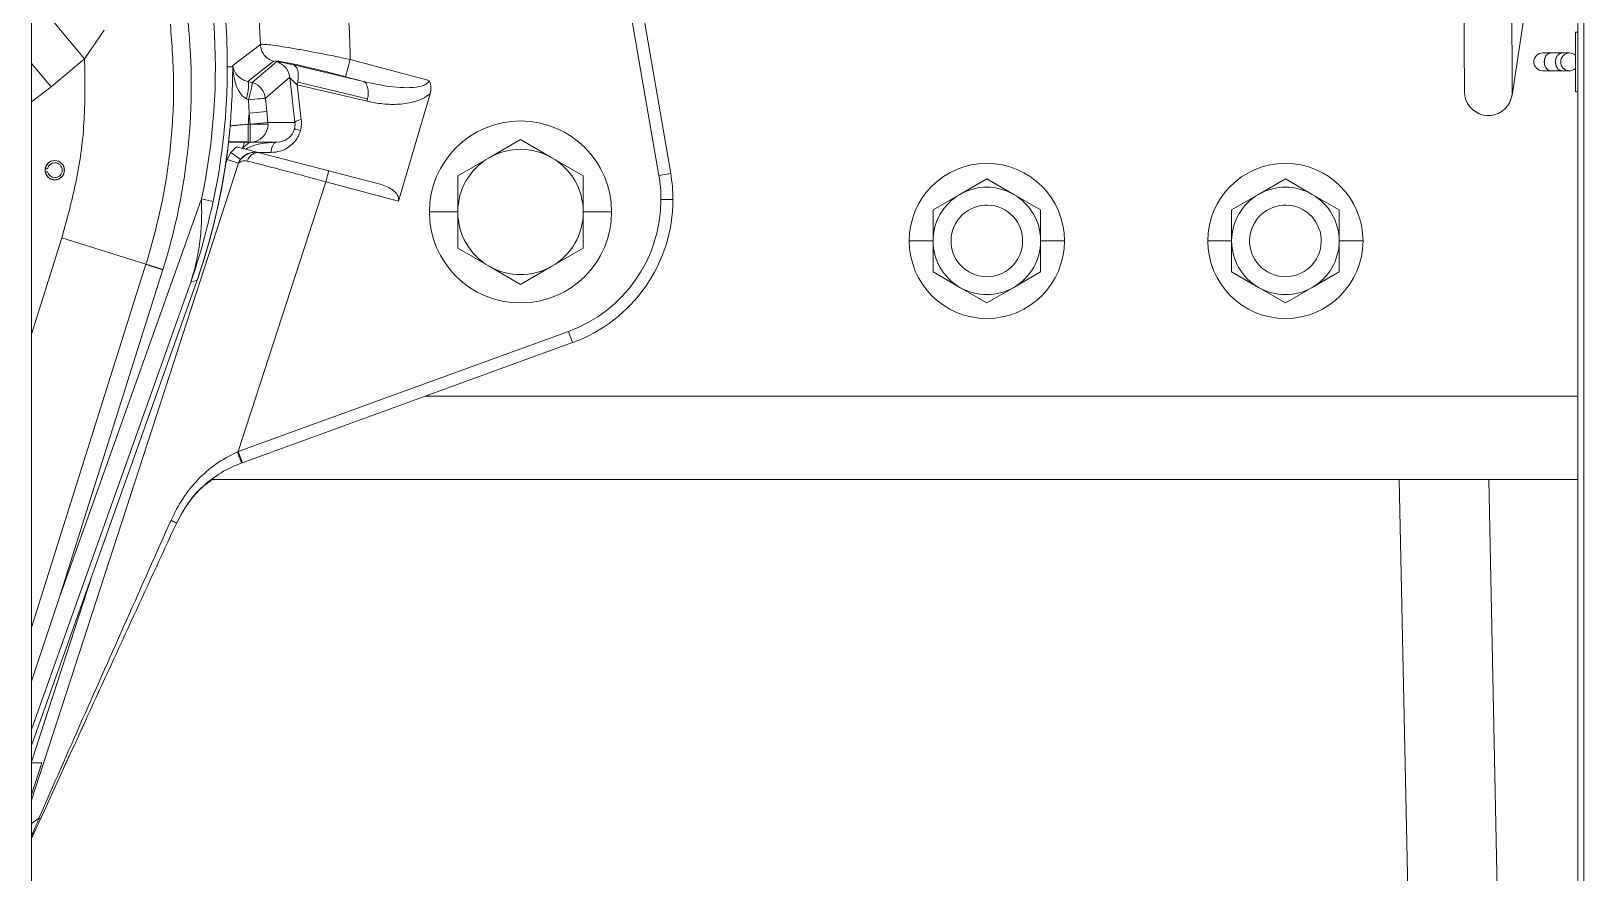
# Model space of a CAD drawing. Header units: millimetres. Extents: x -16985 to -606, y 2122 to 9380.
# Drawn here: x -13353.6 to -13093.6, y 4912.3 to 5053.4 of the extents above; entities that cross this region are included whole.
import ezdxf

# ---------------------------------------------------------------- set-up
doc = ezdxf.new("R2010")
doc.units = ezdxf.units.MM
for name, pattern in [('K5LT32768', [0]), ('K5LT32769', [0]), ('K5LT_THIN', [0])]:
    doc.linetypes.add(name, pattern=pattern)

msp = doc.modelspace()

# ---------------------------------------------------------------- linework, layer by layer
at = {"color": 7, "linetype": 'K5LT_THIN', "lineweight": 18}
for p, q in [((-13093.55, 4760.19), (-13093.55, 5622.2)), ((-13353.55, 4760.19), (-13353.55, 5557.22)), ((-13248.46, 5029.14), (-13267.46, 5139.14)), ((-13246.49, 5029.48), (-13265.49, 5139.48)), ((-13105.6, 5042.58), (-13098.07, 5092.01)), ((-13094.55, 5073.19), (-13094.55, 4793.19)), ((-13113.69, 5064.83), (-13113.55, 5043.16)), ((-13105.55, 5043.21), (-13105.69, 5064.88)), ((-13352.36, 5057.9), (-13344.65, 5048.71)), ((-13341.39, 5053.53), (-13344.65, 5048.71)), ((-13094.95, 5043.19), (-13094.95, 5053.19)), ((-13094.55, 5053.19), (-13094.95, 5053.19)), ((-13319.84, 5047.57), (-13315.21, 5051.1)), ((-13344.65, 5048.71), (-13350.25, 5044.01)), ((-13312.99, 5048.31), (-13317.33, 5044.91)), ((-13316.58, 5044.71), (-13312.5, 5048.2)), ((-13309.63, 5047.67), (-13297.93, 5044.9)), ((-13300.95, 5045.7), (-13300.17, 5048.6)), ((-13300.17, 5048.6), (-13286.93, 5045.05)), ((-13099.14, 5049.69), (-13100.45, 5049.69)), ((-13097.27, 5049.69), (-13099.14, 5049.69)), ((-13095.95, 5049.69), (-13097.27, 5049.69)), ((-13319.84, 5047.34), (-13320.75, 5047.34)), ((-13319.83, 5047.34), (-13319.84, 5047.57)), ((-13310.3, 5045.61), (-13314.37, 5042.13)), ((-13309.42, 5038.05), (-13310.3, 5045.61)), ((-13300.95, 5045.7), (-13297.93, 5044.9)), ((-13100.45, 5046.69), (-13099.14, 5046.69)), ((-13099.14, 5046.69), (-13097.27, 5046.69)), ((-13097.27, 5046.69), (-13095.95, 5046.69)), ((-13317.33, 5044.91), (-13316.58, 5044.71)), ((-13317.17, 5041.81), (-13316.9, 5042.88)), ((-13316.69, 5043.8), (-13316.9, 5042.88)), ((-13316.58, 5044.44), (-13316.69, 5043.8)), ((-13316.58, 5044.71), (-13316.58, 5044.44)), ((-13309.03, 5044.37), (-13308.94, 5044.78)), ((-13309.03, 5044.37), (-13308.35, 5038.53)), ((-13297.33, 5041.6), (-13309.03, 5044.37)), ((-13308.94, 5044.78), (-13297.24, 5042)), ((-13292.1, 5024.83), (-13286.79, 5042.84)), ((-13094.55, 5043.19), (-13094.95, 5043.19)), ((-13317.17, 5041.81), (-13317.54, 5041.99)), ((-13317.17, 5041.81), (-13316.63, 5041.87)), ((-13317.11, 5039.58), (-13317.17, 5041.81)), ((-13317.11, 5039.58), (-13314.13, 5039.89)), ((-13316.12, 5041.92), (-13316.63, 5041.87)), ((-13315.65, 5041.98), (-13316.12, 5041.92)), ((-13315.23, 5042.02), (-13315.65, 5041.98)), ((-13314.88, 5042.06), (-13315.23, 5042.02)), ((-13314.74, 5042.08), (-13314.88, 5042.06)), ((-13314.13, 5039.89), (-13314.37, 5042.13)), ((-13313.94, 5038.05), (-13314.13, 5039.89)), ((-13297.24, 5042), (-13297.33, 5041.6)), ((-13320.29, 5037.47), (-13320.32, 5036.75)), ((-13316.92, 5037.74), (-13317.26, 5037.74)), ((-13316.92, 5037.74), (-13317.11, 5039.58)), ((-13313.94, 5038.05), (-13316.92, 5037.74)), ((-13316.92, 5037.74), (-13315.71, 5037.74)), ((-13316.92, 5037.74), (-13316.92, 5034.74)), ((-13315.71, 5037.74), (-13313.93, 5037.74)), ((-13313.94, 5038.05), (-13309.42, 5038.05)), ((-13309.49, 5036.96), (-13309.39, 5037.74)), ((-13309.39, 5037.74), (-13309.42, 5038.05)), ((-13320.59, 5034.79), (-13317.26, 5034.8)), ((-13320.53, 5034.74), (-13317.86, 5034.74)), ((-13318.14, 5033.87), (-13317.86, 5034.74)), ((-13318.14, 5033.87), (-13316.98, 5034.74)), ((-13317.26, 5034.74), (-13317.86, 5034.74)), ((-13317.26, 5034.74), (-13317.26, 5034.86)), ((-13317.26, 5034.74), (-13316.92, 5034.74)), ((-13312.5, 5034.74), (-13316.92, 5034.74)), ((-13312.56, 5034.74), (-13312.41, 5034.74)), ((-13311.89, 5034.82), (-13312.41, 5034.74)), ((-13271.64, 5035.16), (-13276.89, 5032.13)), ((-13266.39, 5032.13), (-13271.64, 5035.16)), ((-13320.77, 5031.81), (-13320.15, 5033.02)), ((-13320.15, 5033.02), (-13319.23, 5033.97)), ((-13318.54, 5031.83), (-13320.15, 5033.02)), ((-13319.23, 5033.97), (-13318.21, 5033.7)), ((-13317.82, 5033.6), (-13318.24, 5033.71)), ((-13318.2, 5033.69), (-13318.14, 5033.87)), ((-13317.65, 5033.55), (-13317.82, 5033.6)), ((-13315.56, 5033.01), (-13313.42, 5033.01)), ((-13295.13, 5027.71), (-13315.56, 5033.01)), ((-13276.89, 5032.13), (-13282.14, 5029.1)), ((-13261.14, 5029.1), (-13266.39, 5032.13)), ((-13351.22, 5030.29), (-13350.86, 5030.29)), ((-13351.22, 5029.79), (-13350.86, 5029.79)), ((-13320.77, 5031.81), (-13318.88, 5031.2)), ((-13304.23, 5028.07), (-13303.72, 5030)), ((-13246.49, 5029.48), (-13248.46, 5029.14)), ((-13304.23, 5028.07), (-13318.91, 4982.9)), ((-13292.1, 5024.83), (-13304.23, 5028.07)), ((-13295.08, 5027.69), (-13295.13, 5027.71)), ((-13282.14, 5029.1), (-13282.14, 5023.04)), ((-13261.14, 5023.04), (-13261.14, 5029.1)), ((-13193.55, 5028.58), (-13198.05, 5025.98)), ((-13189.05, 5025.98), (-13193.55, 5028.58)), ((-13143.55, 5028.58), (-13148.05, 5025.98)), ((-13139.05, 5025.98), (-13143.55, 5028.58)), ((-13348.89, 4958.35), (-13325.06, 5025.22)), ((-13323.11, 5024.81), (-13325.06, 5025.22)), ((-13248.12, 5025.14), (-13246.12, 5025.14)), ((-13198.05, 5025.98), (-13202.55, 5023.38)), ((-13184.55, 5023.38), (-13189.05, 5025.98)), ((-13148.05, 5025.98), (-13152.55, 5023.38)), ((-13134.55, 5023.38), (-13139.05, 5025.98)), ((-13286.89, 5023.04), (-13282.14, 5023.04)), ((-13282.14, 5023.04), (-13282.14, 5016.98)), ((-13261.14, 5016.98), (-13261.14, 5023.04)), ((-13256.39, 5023.04), (-13261.14, 5023.04)), ((-13202.55, 5023.38), (-13202.55, 5018.19)), ((-13184.55, 5018.19), (-13184.55, 5023.38)), ((-13152.55, 5023.38), (-13152.55, 5018.19)), ((-13134.55, 5018.19), (-13134.55, 5023.38)), ((-13348.46, 5018.72), (-13334.36, 5014.27)), ((-13282.14, 5016.98), (-13276.89, 5013.95)), ((-13266.39, 5013.95), (-13261.14, 5016.98)), ((-13206.55, 5018.19), (-13202.55, 5018.19)), ((-13202.55, 5018.19), (-13202.55, 5012.99)), ((-13184.55, 5012.99), (-13184.55, 5018.19)), ((-13180.55, 5018.19), (-13184.55, 5018.19)), ((-13156.55, 5018.19), (-13152.55, 5018.19)), ((-13152.55, 5018.19), (-13152.55, 5012.99)), ((-13134.55, 5012.99), (-13134.55, 5018.19)), ((-13130.55, 5018.19), (-13134.55, 5018.19)), ((-13276.89, 5013.95), (-13271.64, 5010.91)), ((-13271.64, 5010.91), (-13266.39, 5013.95)), ((-13353.55, 4933.66), (-13325.77, 5011.63)), ((-13331.54, 5013.38), (-13348.89, 4958.35)), ((-13326.85, 5011.28), (-13326.86, 5011.28)), ((-13326.85, 5011.28), (-13325.78, 5011.63)), ((-13326.85, 5011.28), (-13326.85, 5011.28)), ((-13325.77, 5011.63), (-13325.78, 5011.62)), ((-13202.55, 5012.99), (-13198.05, 5010.39)), ((-13189.05, 5010.39), (-13184.55, 5012.99)), ((-13152.55, 5012.99), (-13148.05, 5010.39)), ((-13139.05, 5010.39), (-13134.55, 5012.99)), ((-13198.05, 5010.39), (-13193.55, 5007.79)), ((-13193.55, 5007.79), (-13189.05, 5010.39)), ((-13148.05, 5010.39), (-13143.55, 5007.79)), ((-13143.55, 5007.79), (-13139.05, 5010.39)), ((-13318.91, 4982.9), (-13263.59, 5003.04)), ((-13318.06, 4981.08), (-13262.91, 5001.16)), ((-13263.59, 5003.04), (-13262.91, 5001.16)), ((-13319.05, 4982.84), (-13318.91, 4982.9)), ((-13318.22, 4981.02), (-13318.91, 4982.9)), ((-13318.38, 4980.97), (-13318.23, 4981.03)), ((-13318.23, 4981.02), (-13318.06, 4981.08)), ((-13094.55, 4978.19), (-13323.31, 4978.19)), ((-13124.5, 4978.19), (-13121.82, 4849.03)), ((-13106.84, 4850.13), (-13109.49, 4978.19)), ((-13329.27, 4970.85), (-13329.27, 4970.86)), ((-13353.55, 4944.45), (-13348.89, 4958.35)), ((-13353.61, 4930.74), (-13351.82, 4930.74)), ((-13353.55, 4925.4), (-13351.82, 4930.74)), ((-13352.07, 4921.24), (-13351.75, 4921.95)), ((-13352.07, 4921.24), (-13351.75, 4921.95))]:
    msp.add_line(p, q, dxfattribs=at)
at = {"color": 8, "linetype": 'K5LT32768', "lineweight": 15, "true_color": 0x808080}
for p, q in [((-13350.25, 5044.01), (-13353.55, 5047.94)), ((-13350.25, 5044.01), (-13353.55, 5041.47)), ((-13317.26, 5034.86), (-13317.26, 5037.74)), ((-13353.55, 4924.48), (-13318.88, 5031.2)), ((-13321.02, 5031.04), (-13320.77, 5031.81)), ((-13353.55, 5002.58), (-13348.46, 5018.72)), ((-13334.36, 5014.27), (-13353.55, 4953.39)), ((-13325.78, 5011.62), (-13353.55, 4933.67)), ((-13353.55, 4936.33), (-13326.85, 5011.28)), ((-13094.55, 4992.19), (-13287.56, 4992.19)), ((-13353.55, 4930.91), (-13343.39, 4962.17)), ((-13353.55, 4920.57), (-13352.28, 4921.49))]:
    msp.add_line(p, q, dxfattribs=at)
at = {"color": 7, "linetype": 'K5LT_THIN', "const_width": 0.18}
for points in [[(-13319.84, 5047.57), (-13319.84, 5047.54), (-13319.84, 5047.51), (-13319.84, 5047.48), (-13319.84, 5047.45), (-13319.84, 5047.42), (-13319.84, 5047.39), (-13319.84, 5047.36), (-13319.84, 5047.34)], [(-13105.95, 5041.46), (-13105.6, 5042.6), (-13105.55, 5043.21)], [(-13320.32, 5036.75), (-13320.67, 5033.55), (-13321.13, 5030.36), (-13321.67, 5027.19), (-13322.31, 5024.03), (-13323.04, 5020.89), (-13323.86, 5017.78), (-13324.78, 5014.69), (-13325.78, 5011.63)], [(-13334.36, 5014.27), (-13334.23, 5014.23), (-13334.02, 5014.17), (-13333.74, 5014.08), (-13333.38, 5013.96), (-13332.97, 5013.84), (-13332.52, 5013.69), (-13332.04, 5013.54), (-13331.54, 5013.38)]]:
    msp.add_lwpolyline(points, dxfattribs=at)
at = {"color": 8, "linetype": 'K5LT32769', "true_color": 0x808080, "const_width": 0.18}
for points in [[(-13099.14, 5049.69), (-13099.54, 5049.57), (-13099.89, 5049.25), (-13100.12, 5048.76), (-13100.2, 5048.19), (-13100.12, 5047.61), (-13099.89, 5047.13), (-13099.54, 5046.8), (-13099.14, 5046.69)], [(-13097.27, 5049.69), (-13097.68, 5049.57), (-13098.02, 5049.25), (-13098.25, 5048.76), (-13098.33, 5048.19), (-13098.25, 5047.61), (-13098.02, 5047.13), (-13097.68, 5046.8), (-13097.27, 5046.69)]]:
    msp.add_lwpolyline(points, dxfattribs=at)
at = {"color": 7, "linetype": 'K5LT_THIN', "lineweight": 18}
for centre, radius, start, end in [((-13429.42, 5047.34), 129.26, 0.5593, 6), ((-13429.42, 5047.34), 114.28, 1.8899, 6), ((-13429.5, 5044.27), 102.72, 342.4999, 5.8835), ((-13429.42, 5047.34), 106.68, 348.0358, 4.0123), ((-13429.42, 5047.34), 108.68, 0, 4.0123), ((-13100.45, 5048.19), 1.5, 90, 270), ((-13095.95, 5048.19), 1.5, 48.1897, 311.8103), ((-13429.42, 5047.34), 108.68, 348.0358, 0), ((-13429.42, 5047.34), 109.58, 354.8347, 0), ((-13319.84, 5047.43), 0.099, 266.2511, 271.4515), ((-13317.36, 5041.82), 3, 71.8568, 74.9123), ((-13317.36, 5041.81), 3, 6.118, 71.8503), ((-13109.55, 5043.19), 4, 180.3716, 334.4269), ((-13429.42, 5047.34), 112.58, 355.1103, 356.0484), ((-13316.92, 5037.74), 3, 270.0397, 0.0397), ((-13316.93, 5037.74), 3, 0, 5.9834), ((-13271.64, 5023.04), 15.25, 0, 180), ((-13429.42, 5047.34), 109.62, 340.9915, 354.1507), ((-13271.64, 5023.04), 10.5, 120, 180), ((-13271.64, 5023.04), 10.5, 60, 120), ((-13271.64, 5023.04), 10.5, 0, 60), ((-13349.64, 5030.04), 1.62, 90, 270), ((-13349.64, 5030.04), 1.6, 90, 171.0107), ((-13349.64, 5030.04), 1.6, 188.9893, 270), ((-13349.64, 5030.04), 1.25, 90, 168.463), ((-13349.64, 5030.04), 1.25, 191.5369, 270), ((-13349.64, 5030.04), 1.62, 270, 90), ((-13349.64, 5030.04), 1.6, 270, 90), ((-13349.64, 5030.04), 1.25, 270, 90), ((-13271.64, 5025.14), 25.52, 0, 9.7998), ((-13193.55, 5018.19), 13, 0.0025, 180.0025), ((-13143.55, 5018.19), 13, 0.0025, 180.0025), ((-13271.64, 5025.14), 23.52, 0, 9.7998), ((-13193.55, 5018.19), 9, 60.0025, 120.0025), ((-13143.55, 5018.19), 9, 60.0025, 120.0025), ((-13271.64, 5025.14), 23.52, 290, 0), ((-13271.64, 5025.14), 25.52, 290, 0), ((-13193.55, 5018.19), 9, 120.0025, 180.0025), ((-13193.55, 5018.19), 9, 0.0025, 60.0025), ((-13143.55, 5018.19), 9, 120.0025, 180.0025), ((-13143.55, 5018.19), 9, 0.0025, 60.0025), ((-13271.64, 5023.04), 15.25, 180, 0), ((-13271.64, 5023.04), 10.5, 180, 240), ((-13271.64, 5023.04), 10.5, 300, 0), ((-13193.55, 5018.19), 6, 60, 240), ((-13193.55, 5018.19), 6, 240, 60), ((-13143.55, 5018.19), 6, 60, 240), ((-13143.55, 5018.19), 6, 240, 60), ((-13193.55, 5018.19), 13, 180.0025, 0.0025), ((-13193.55, 5018.19), 9, 180.0025, 240.0025), ((-13193.55, 5018.19), 9, 300.0025, 0.0025), ((-13143.55, 5018.19), 13, 180.0025, 0.0025), ((-13143.55, 5018.19), 9, 180.0025, 240.0025), ((-13143.55, 5018.19), 9, 300.0025, 0.0025), ((-13271.64, 5023.04), 10.5, 240, 300), ((-13193.55, 5018.19), 9, 240.0025, 300.0025), ((-13143.55, 5018.19), 9, 240.0025, 300.0025)]:
    msp.add_arc(centre, radius, start, end, dxfattribs=at)
for points, knots in [([(-13330.27, 5054.5), (-13330.02, 5051.11), (-13329.52, 5044.34), (-13330.11, 5034.16), (-13331.58, 5024.07), (-13333.43, 5017.54), (-13334.36, 5014.27)], [0, 0, 0, 0, 0.249999, 0.499999, 0.749999, 1, 1, 1, 1]), ([(-13315.21, 5051.1), (-13315.1, 5051.12), (-13314.9, 5051.16), (-13313.9, 5051.08), (-13312.44, 5050.89), (-13310.53, 5050.59), (-13308.26, 5050.2), (-13305.72, 5049.72), (-13302.99, 5049.19), (-13301.11, 5048.79), (-13300.17, 5048.6)], [0, 0, 0, 0, 0.124991, 0.249986, 0.374983, 0.499982, 0.624984, 0.749987, 0.874991, 1, 1, 1, 1]), ([(-13312.99, 5048.31), (-13313.29, 5048.42), (-13313.89, 5048.64), (-13314.59, 5049.31), (-13315.09, 5050.15), (-13315.17, 5050.79), (-13315.21, 5051.11)], [0, 0, 0, 0, 0.249993, 0.499995, 0.749998, 1, 1, 1, 1]), ([(-13348.46, 5018.72), (-13347.56, 5021.97), (-13345.76, 5028.49), (-13344.48, 5038.58), (-13344.59, 5045.33), (-13344.65, 5048.71)], [0, 0, 0, 0, 0.333333, 0.666667, 1, 1, 1, 1]), ([(-13300.95, 5045.7), (-13301.69, 5045.9), (-13303.19, 5046.3), (-13305.36, 5046.84), (-13307.39, 5047.33), (-13309.21, 5047.74), (-13310.75, 5048.06), (-13311.93, 5048.27), (-13312.74, 5048.37), (-13312.91, 5048.33), (-13312.99, 5048.31)], [0, 0, 0, 0, 0.125012, 0.25004, 0.375032, 0.500035, 0.625036, 0.750021, 0.875, 1, 1, 1, 1]), ([(-13309.63, 5047.67), (-13310.01, 5047.76), (-13310.78, 5047.94), (-13311.68, 5048.12), (-13312.31, 5048.22), (-13312.44, 5048.2), (-13312.5, 5048.2)], [0, 0, 0, 0, 0.250038, 0.50011, 0.750089, 1, 1, 1, 1]), ([(-13319.84, 5047.58), (-13319.72, 5047.09), (-13319.54, 5046.37), (-13318.72, 5045.57), (-13318.05, 5045.14), (-13317.57, 5044.99), (-13317.33, 5044.91)], [0, 0, 0, 0, 0.499642, 0.749708, 0.874994, 1, 1, 1, 1]), ([(-13317.54, 5041.99), (-13317.77, 5042.13), (-13318.22, 5042.42), (-13318.84, 5043.27), (-13319.57, 5044.88), (-13319.73, 5046.35), (-13319.83, 5047.34)], [0, 0, 0, 0, 0.124972, 0.250248, 0.500271, 1, 1, 1, 1]), ([(-13309.03, 5044.37), (-13309.33, 5044.63), (-13309.77, 5045.02), (-13310.18, 5045.43), (-13310.26, 5045.55), (-13310.3, 5045.61)], [0, 0, 0, 0, 0.49932, 0.749358, 1, 1, 1, 1]), ([(-13297.93, 5044.9), (-13296.07, 5044.49), (-13293.51, 5043.93), (-13290.18, 5043.83), (-13288.5, 5043.99), (-13287.48, 5044.41), (-13287.15, 5044.68), (-13287, 5044.88), (-13286.96, 5045), (-13286.93, 5045.05)], [0, 0, 0, 0, 0.499966, 0.687564, 0.874756, 0.937222, 0.968457, 0.984057, 1, 1, 1, 1]), ([(-13286.79, 5042.84), (-13286.71, 5043.21), (-13286.59, 5043.77), (-13286.7, 5044.53), (-13286.85, 5044.88), (-13286.93, 5045.05)], [0, 0, 0, 0, 0.499504, 0.749452, 1, 1, 1, 1]), ([(-13286.79, 5042.84), (-13287.18, 5042.56), (-13287.97, 5042.01), (-13289.73, 5041.37), (-13291.99, 5041.03), (-13294.7, 5041.08), (-13296.45, 5041.42), (-13297.33, 5041.6)], [0, 0, 0, 0, 0.125179, 0.25007, 0.500058, 0.750004, 1, 1, 1, 1]), ([(-13314.37, 5042.13), (-13314.4, 5042.12), (-13314.44, 5042.11), (-13314.64, 5042.09), (-13314.74, 5042.08)], [0, 0, 0, 0, 0.499792, 1, 1, 1, 1]), ([(-13320.29, 5037.47), (-13320.22, 5037.48), (-13320.1, 5037.49), (-13319.38, 5037.55), (-13318.4, 5037.64), (-13317.64, 5037.71), (-13317.26, 5037.74)], [0, 0, 0, 0, 0.249944, 0.499932, 0.749955, 1, 1, 1, 1]), ([(-13308.35, 5038.53), (-13308.33, 5038.23), (-13308.28, 5037.62), (-13308.41, 5037.02), (-13308.48, 5036.71)], [0, 0, 0, 0, 0.500039, 1, 1, 1, 1]), ([(-13320.32, 5036.75), (-13320.32, 5036.74), (-13320.32, 5036.7), (-13320.32, 5036.67), (-13320.32, 5036.65)], [0, 0, 0, 0, 0.499993, 1, 1, 1, 1]), ([(-13312.56, 5034.74), (-13313.44, 5034.68), (-13314.76, 5034.6), (-13316.49, 5034.2), (-13317.27, 5033.77), (-13317.65, 5033.55)], [0, 0, 0, 0, 0.499888, 0.750284, 1, 1, 1, 1]), ([(-13308.48, 5036.71), (-13308.57, 5036.44), (-13308.75, 5035.88), (-13309.35, 5034.88), (-13310.37, 5033.88), (-13311.86, 5033.14), (-13312.9, 5033.05), (-13313.42, 5033.01)], [0, 0, 0, 0, 0.125322, 0.250522, 0.500117, 0.74995, 1, 1, 1, 1]), ([(-13312.41, 5034.74), (-13312.43, 5034.74), (-13312.46, 5034.74), (-13312.49, 5034.74), (-13312.5, 5034.74)], [0, 0, 0, 0, 0.499829, 1, 1, 1, 1]), ([(-13318.14, 5033.87), (-13318.09, 5033.82), (-13317.98, 5033.73), (-13317.87, 5033.64), (-13317.82, 5033.6)], [0, 0, 0, 0, 0.5, 1, 1, 1, 1]), ([(-13315.56, 5033.01), (-13315.96, 5033.11), (-13316.66, 5033.3), (-13317.35, 5033.47), (-13317.65, 5033.55)], [0, 0, 0, 0, 0.559989, 1, 1, 1, 1]), ([(-13315.33, 5032.96), (-13315.63, 5033.02), (-13316.06, 5033.11), (-13316.47, 5033.02), (-13316.6, 5032.99)], [0, 0, 0, 0, 0.704003, 1, 1, 1, 1]), ([(-13318.54, 5031.83), (-13318.61, 5031.73), (-13318.75, 5031.54), (-13318.83, 5031.31), (-13318.88, 5031.2)], [0, 0, 0, 0, 0.499907, 1, 1, 1, 1]), ([(-13317.38, 5031.58), (-13317.7, 5031.61), (-13318.34, 5031.65), (-13318.7, 5031.35), (-13318.88, 5031.2)], [0, 0, 0, 0, 0.499766, 1, 1, 1, 1]), ([(-13304.23, 5028.07), (-13305.6, 5028.45), (-13308.34, 5029.2), (-13312.11, 5030.21), (-13315.33, 5031.06), (-13316.7, 5031.41), (-13317.38, 5031.58)], [0, 0, 0, 0, 0.250001, 0.500001, 0.750001, 1, 1, 1, 1]), ([(-13292.1, 5024.83), (-13292.07, 5024.97), (-13292.02, 5025.24), (-13292.13, 5025.6), (-13292.38, 5026.12), (-13293.28, 5027.05), (-13294.33, 5027.43), (-13295.08, 5027.69)], [0, 0, 0, 0, 0.087193, 0.161561, 0.234284, 0.461113, 1, 1, 1, 1]), ([(-13326.86, 5011.28), (-13326.53, 5012.39), (-13325.88, 5014.61), (-13325.3, 5018.07), (-13325, 5021.61), (-13325.04, 5024.02), (-13325.06, 5025.22)], [0, 0, 0, 0, 0.249991, 0.500036, 0.750003, 1, 1, 1, 1]), ([(-13323.11, 5024.81), (-13323.63, 5022.52), (-13324.67, 5017.94), (-13326.12, 5013.5), (-13326.85, 5011.28)], [0, 0, 0, 0, 0.499957, 1, 1, 1, 1]), ([(-13330.17, 4971.4), (-13329.56, 4972.62), (-13328.33, 4975.07), (-13325.75, 4978.23), (-13322.71, 4980.97), (-13320.27, 4982.22), (-13319.05, 4982.84)], [0, 0, 0, 0, 0.250091, 0.500103, 0.750113, 1, 1, 1, 1]), ([(-13318.37, 4980.97), (-13318.38, 4981), (-13318.4, 4981.06), (-13318.55, 4981.49), (-13318.78, 4982.11), (-13318.96, 4982.6), (-13319.05, 4982.84)], [0, 0, 0, 0, 0.25, 0.5, 0.75, 1, 1, 1, 1]), ([(-13329.27, 4970.88), (-13328.66, 4972.02), (-13327.45, 4974.29), (-13324.88, 4977.13), (-13321.88, 4979.48), (-13319.54, 4980.49), (-13318.38, 4981)], [0, 0, 0, 0, 0.253123, 0.503816, 0.753606, 1, 1, 1, 1]), ([(-13318.38, 4980.97), (-13318.38, 4980.97), (-13318.38, 4980.97), (-13318.37, 4980.97), (-13318.37, 4980.97)], [0, 0, 0, 0, 0.5, 1, 1, 1, 1]), ([(-13329.27, 4970.88), (-13328.66, 4972.01), (-13327.44, 4974.27), (-13325.36, 4976.71), (-13323.82, 4977.82), (-13323.31, 4978.19)], [0, 0, 0, 0, 0.403615, 0.803354, 1, 1, 1, 1]), ([(-13329.27, 4970.85), (-13328.67, 4971.98), (-13327.46, 4974.23), (-13325.37, 4976.68), (-13323.81, 4977.8), (-13323.28, 4978.19)], [0, 0, 0, 0, 0.397254, 0.794411, 1, 1, 1, 1]), ([(-13352.28, 4921.49), (-13349.85, 4927.02), (-13344.98, 4938.07), (-13337.59, 4954.73), (-13332.65, 4965.84), (-13330.17, 4971.4)], [0, 0, 0, 0, 0.33332, 0.666657, 1, 1, 1, 1]), ([(-13352.09, 4921.18), (-13351.98, 4921.42), (-13349.47, 4926.91), (-13344.46, 4937.89), (-13336.94, 4954.25), (-13331.83, 4965.32), (-13329.27, 4970.85)], [0, 0, 0, 0, 0.014483, 0.333316, 0.666655, 1, 1, 1, 1]), ([(-13329.27, 4970.85), (-13331.83, 4965.32), (-13336.94, 4954.25), (-13344.46, 4937.9), (-13349.36, 4927.15), (-13351.76, 4921.9)], [0, 0, 0, 0, 0.338267, 0.676533, 1, 1, 1, 1]), ([(-13329.27, 4970.86), (-13329.27, 4970.87), (-13329.29, 4970.91), (-13329.48, 4971.03), (-13329.77, 4971.19), (-13330.04, 4971.33), (-13330.17, 4971.4)], [0, 0, 0, 0, 0.249998, 0.499999, 0.749999, 1, 1, 1, 1]), ([(-13353.55, 4918.05), (-13353.3, 4918.58), (-13352.8, 4919.63), (-13352.32, 4920.71), (-13352.07, 4921.24)], [0, 0, 0, 0, 0.50079, 1, 1, 1, 1])]:
    msp.add_open_spline(points, degree=3, knots=knots, dxfattribs=at)
for points in [[(-13312.5, 5048.2), (-13312.22, 5048.09), (-13311.65, 5047.88), (-13310.97, 5047.27), (-13310.47, 5046.5), (-13310.35, 5045.91), (-13310.3, 5045.61)], [(-13308.94, 5044.78), (-13308.9, 5045.12), (-13308.81, 5045.8), (-13308.91, 5046.7), (-13309.18, 5047.39), (-13309.48, 5047.58), (-13309.63, 5047.67)], [(-13317.33, 5044.91), (-13317.28, 5044.84), (-13317.18, 5044.69), (-13317.18, 5044), (-13317.29, 5043.07), (-13317.46, 5042.35), (-13317.54, 5041.99)], [(-13297.93, 5044.9), (-13297.78, 5044.8), (-13297.48, 5044.62), (-13297.22, 5043.93), (-13297.11, 5043.03), (-13297.2, 5042.34), (-13297.24, 5042)], [(-13308.35, 5038.53), (-13308.5, 5038.5), (-13308.8, 5038.42), (-13309.13, 5038.3), (-13309.36, 5038.17), (-13309.4, 5038.09), (-13309.42, 5038.05)], [(-13312.56, 5034.74), (-13312.66, 5034.7), (-13312.87, 5034.63), (-13313.14, 5034.23), (-13313.35, 5033.68), (-13313.4, 5033.23), (-13313.42, 5033.01)], [(-13309.49, 5036.96), (-13309.47, 5036.96), (-13309.43, 5036.95), (-13309.21, 5036.9), (-13308.9, 5036.82), (-13308.62, 5036.75), (-13308.48, 5036.71)]]:
    msp.add_open_spline(points, degree=3, dxfattribs=at)
at = {"color": 8, "linetype": 'K5LT32768', "lineweight": 15, "true_color": 0x808080}
for points, knots in [([(-13309.49, 5036.96), (-13309.55, 5036.78), (-13309.67, 5036.42), (-13310.07, 5035.8), (-13310.71, 5035.23), (-13311.38, 5034.89), (-13311.78, 5034.84), (-13311.89, 5034.82)], [0, 0, 0, 0, 0.147823, 0.295397, 0.589492, 0.884053, 1, 1, 1, 1]), ([(-13318.54, 5031.83), (-13318.1, 5032.25), (-13317.44, 5032.87), (-13316.47, 5033.01), (-13316.15, 5033.05)], [0, 0, 0, 0, 0.665805, 1, 1, 1, 1]), ([(-13316.6, 5032.99), (-13316.77, 5032.96), (-13317.24, 5032.89), (-13317.94, 5032.51), (-13318.34, 5032.06), (-13318.54, 5031.83)], [0, 0, 0, 0, 0.224675, 0.612341, 1, 1, 1, 1]), ([(-13315.58, 5032.98), (-13315.66, 5032.99), (-13315.98, 5033.02), (-13316.51, 5032.78), (-13317.08, 5032.29), (-13317.28, 5031.82), (-13317.38, 5031.58)], [0, 0, 0, 0, 0.108886, 0.405924, 0.702962, 1, 1, 1, 1]), ([(-13353.55, 4918.47), (-13353.37, 4918.88), (-13352.93, 4919.87), (-13352.52, 4920.89), (-13352.28, 4921.49)], [0, 0, 0, 0, 0.410646, 1, 1, 1, 1]), ([(-13352.1, 4921.25), (-13352.09, 4921.27), (-13352.09, 4921.32), (-13352.2, 4921.42), (-13352.28, 4921.49)], [0, 0, 0, 0, 0.293534, 1, 1, 1, 1])]:
    msp.add_open_spline(points, degree=3, knots=knots, dxfattribs=at)

doc.saveas('drawing.dxf')
